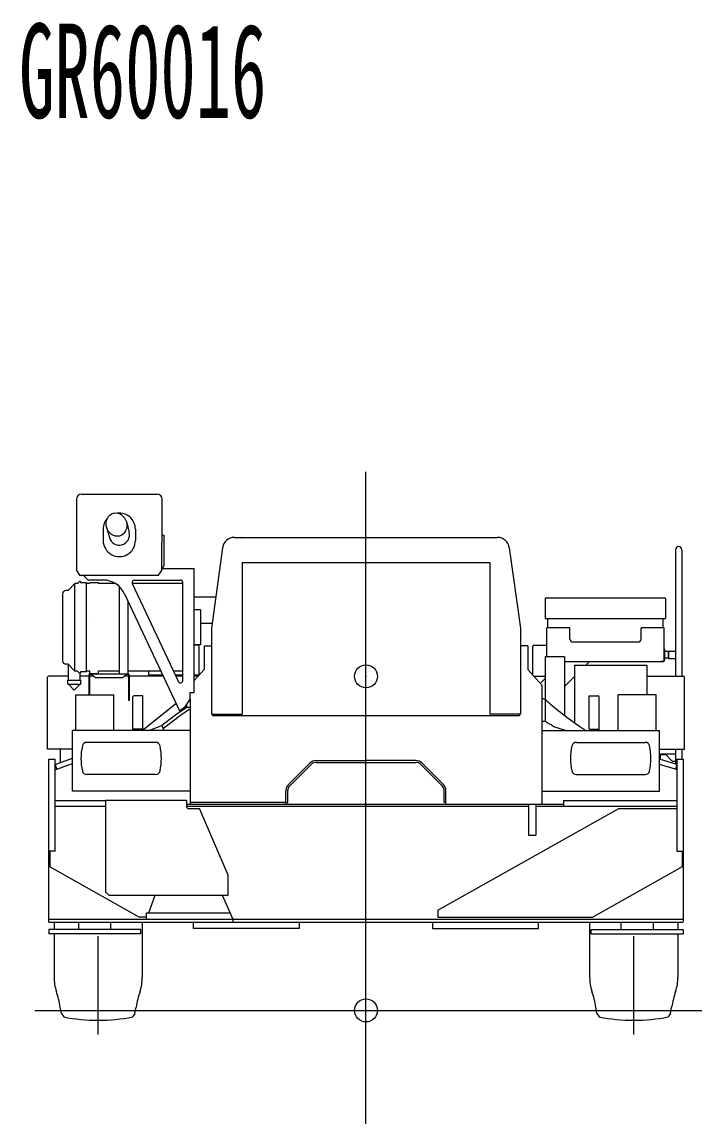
# Model space of a CAD drawing. Units: millimetres, scale not verified. Extents: x -30259 to 29445, y -25513 to 25927.
# Drawn here: x -14159 to -11201, y -25513 to -20717 of the extents above; entities that cross this region are included whole.
import ezdxf
from ezdxf.enums import TextEntityAlignment as Align

# ---------------------------------------------------------------- set-up
doc = ezdxf.new("R2010")
doc.units = ezdxf.units.MM
doc.header["$LTSCALE"] = 200
doc.header["$PDMODE"] = 32
doc.header["$PDSIZE"] = 100
doc.layers.add('0-0_0', color=7, linetype='Continuous')
doc.styles.add('ＭＳ ゴシック', font='')
doc.styles.get('ＭＳ ゴシック').set_extended_font_data('MS Gothic')

msp = doc.modelspace()

# ---------------------------------------------------------------- linework, layer by layer
at = {"layer": '0-0_0'}
for p, q in [((-12662.5, -25512.7), (-12662.5, -22673.9)), ((-13900.8, -22772.1), (-13570.8, -22772.1)), ((-13922.4, -22793.7), (-13922.4, -23104.2)), ((-13549.2, -22983.7), (-13549.2, -22793.7)), ((-13791, -22915.8), (-13779, -22960.5)), ((-13704.9, -22892.7), (-13692.9, -22937.5)), ((-13805.8, -22923.7), (-13805.8, -22973.7)), ((-13665.8, -22923.7), (-13665.8, -22973.7)), ((-13548.3, -22950.7), (-13549.2, -22950.7)), ((-13548.3, -22950.7), (-13542.3, -22950.7)), ((-13542.3, -22950.7), (-13542.3, -23083.7)), ((-13235, -22960.2), (-12090.1, -22960.2)), ((-13550.8, -22983.7), (-13549.2, -22983.7)), ((-13550.8, -23103.7), (-13550.8, -22983.7)), ((-13286.1, -23004.7), (-13334.6, -23354.7)), ((-11316.1, -23013.8), (-11316.1, -23563.8)), ((-11288.9, -23013.8), (-11288.9, -23563.8)), ((-13922.4, -23104.2), (-13908.8, -23123.7)), ((-13564.8, -23123.7), (-13550.8, -23103.7)), ((-13550.8, -23095.7), (-13409.5, -23095.7)), ((-13201.5, -23069.3), (-12123.5, -23069.3)), ((-13201.5, -23069.3), (-13201.5, -23729.7)), ((-12123.5, -23069.3), (-12123.5, -23729.7)), ((-13928.6, -23541.6), (-13928.6, -23160.6)), ((-13909, -23152), (-13917.6, -23160.6)), ((-13904, -23152), (-13909, -23152)), ((-13908.8, -23123.7), (-13564.8, -23123.7)), ((-13904, -23152), (-13904, -23157.6)), ((-13880.3, -23157.6), (-13904, -23157.6)), ((-13893.5, -23123.7), (-13871.5, -23145.7)), ((-13880.3, -23157.6), (-13880.3, -23544.6)), ((-13804.7, -23145.7), (-13871.5, -23145.7)), ((-13826.5, -23158.3), (-13864.5, -23158.3)), ((-13864.5, -23160.6), (-13864.5, -23158.3)), ((-13826.5, -23160.6), (-13826.5, -23158.3)), ((-13752.1, -23160.6), (-13826.5, -23160.6)), ((-13679.3, -23159.9), (-13478.6, -23587.9)), ((-13459.5, -23160.6), (-13679, -23160.6)), ((-13670.2, -23145.7), (-13469.5, -23145.7)), ((-13459.5, -23583.6), (-13459.5, -23155.7)), ((-13982.5, -23205.6), (-13982.5, -23496.6)), ((-13958.6, -23190.6), (-13967.5, -23190.6)), ((-13734.5, -23554.3), (-13734.5, -23174.5)), ((-13714.2, -23203.2), (-13474.1, -23715.2)), ((-13696.5, -23554.3), (-13696.5, -23240.9)), ((-13409.5, -23219.1), (-13315.8, -23219.1)), ((-11882.3, -23226.5), (-11882.3, -23312.9)), ((-11879.1, -23223.3), (-11362.3, -23223.3)), ((-11359.1, -23226.5), (-11359.1, -23312.9)), ((-13382.5, -23274.9), (-13409.5, -23274.9)), ((-13382.5, -23274.9), (-13382.5, -23427.3)), ((-13382.5, -23333.1), (-13331.6, -23333.1)), ((-11882.3, -23312.9), (-11359.1, -23312.9)), ((-11775.7, -23352.9), (-11875.7, -23352.9)), ((-11875.7, -23477.9), (-11875.7, -23352.9)), ((-11872.7, -23312.9), (-11872.7, -23352.9)), ((-11775.7, -23356.1), (-11775.7, -23352.9)), ((-11465.7, -23352.9), (-11465.7, -23356.1)), ((-11365.7, -23352.9), (-11465.7, -23352.9)), ((-11370.7, -23312.9), (-11370.7, -23352.9)), ((-11365.7, -23361.1), (-11365.7, -23352.9)), ((-11365.7, -23354.6), (-11365.7, -23354.6)), ((-11365.7, -23492.9), (-11365.7, -23354.6)), ((-11775.7, -23402.9), (-11775.7, -23356.1)), ((-11465.7, -23402.9), (-11465.7, -23356.1)), ((-13382.5, -23427.3), (-13409.5, -23427.3)), ((-13392.2, -23429.5), (-13409.5, -23429.5)), ((-13388.6, -23560), (-13388.6, -23433.1)), ((-13366.5, -23431.6), (-13334.6, -23431.6)), ((-13366.5, -23431.6), (-13366.5, -23535.3)), ((-11958.5, -23431.6), (-11990.4, -23431.6)), ((-11958.5, -23431.6), (-11958.5, -23535.3)), ((-11936.4, -23560), (-11936.4, -23433.1)), ((-11932.8, -23429.5), (-11875.7, -23429.5)), ((-11478.2, -23415.4), (-11763.2, -23415.4)), ((-11362.5, -23447.9), (-11365.7, -23447.9)), ((-11362.5, -23492.9), (-11362.5, -23447.9)), ((-13201.1, -23482.3), (-13199.5, -23482.3)), ((-12123.9, -23482.3), (-12125.5, -23482.3)), ((-11883.4, -23477.9), (-11883.4, -23665.2)), ((-11883.4, -23477.9), (-11798.9, -23477.9)), ((-11798.9, -23477.9), (-11798.9, -23734.5)), ((-11378.9, -23497.9), (-11378.9, -23501.1)), ((-11378.9, -23497.9), (-11370.7, -23497.9)), ((-11346.5, -23486.1), (-11362.5, -23486.1)), ((-11346.5, -23455.1), (-11316.1, -23455.1)), ((-11346.5, -23455.1), (-11346.5, -23487.1)), ((-11346.5, -23487.1), (-11316.1, -23487.1)), ((-13958.6, -23511.6), (-13967.5, -23511.6)), ((-13928.6, -23541.6), (-13958.6, -23511.6)), ((-13956.8, -23581.3), (-13956.8, -23513.4)), ((-13917.6, -23541.6), (-13928.6, -23541.6)), ((-13909, -23550.2), (-13917.6, -23541.6)), ((-13880.3, -23544.6), (-13904, -23544.6)), ((-13904, -23544.6), (-13904, -23550.2)), ((-13877.3, -23541.6), (-13880.3, -23544.6)), ((-13864.5, -23541.6), (-13877.3, -23541.6)), ((-13864.5, -23554.3), (-13864.5, -23541.6)), ((-13734.5, -23541.6), (-13826.5, -23541.6)), ((-13826.5, -23554.3), (-13826.5, -23541.6)), ((-13555.5, -23541.6), (-13696.5, -23541.6)), ((-13606.8, -23560.1), (-13606.8, -23541.6)), ((-13459.5, -23541.6), (-13500.3, -23541.6)), ((-13409.5, -23583.4), (-13366.5, -23535.3)), ((-11897.5, -23603.6), (-11958.5, -23535.3)), ((-11370.7, -23501.1), (-11798.9, -23501.1)), ((-11755.3, -23516.1), (-11440.7, -23516.1)), ((-11755.3, -23516.1), (-11755.3, -23766.2)), ((-11691.2, -23501.1), (-11706.2, -23516.1)), ((-11440.7, -23516.1), (-11440.7, -23645.1)), ((-14047.5, -23881.1), (-14047.5, -23568.4)), ((-13956.8, -23563.8), (-14042.9, -23563.8)), ((-13960, -23597.3), (-13960, -23581.3)), ((-13960, -23581.3), (-13903, -23581.3)), ((-13904, -23550.2), (-13909, -23550.2)), ((-13906.2, -23581.3), (-13906.2, -23550.2)), ((-13867.8, -23563.8), (-13906.2, -23563.8)), ((-13903, -23597.3), (-13903, -23581.3)), ((-13867.8, -23558.8), (-13867.8, -23645.1)), ((-13865.5, -23558.8), (-13865.5, -23645.1)), ((-13846.9, -23563.8), (-13865.5, -23563.8)), ((-13826.5, -23554.3), (-13864.5, -23554.3)), ((-13697.5, -23554.5), (-13863.5, -23554.5)), ((-13853.9, -23556.8), (-13863.5, -23556.8)), ((-13856.2, -23554.5), (-13838.9, -23571.8)), ((-13722.1, -23571.8), (-13838.9, -23571.8)), ((-13734.5, -23554.3), (-13696.5, -23554.3)), ((-13704.8, -23554.5), (-13722.1, -23571.8)), ((-13707, -23563.8), (-13714.1, -23563.8)), ((-13695.5, -23563.8), (-13714.1, -23563.8)), ((-13697.5, -23556.8), (-13707.1, -23556.8)), ((-13707, -23563.8), (-13707, -23556.8)), ((-13695.5, -23558.8), (-13695.5, -23670.2)), ((-13693.2, -23558.8), (-13693.2, -23670.2)), ((-13545.1, -23563.8), (-13693.2, -23563.8)), ((-13546.8, -23560.1), (-13606.8, -23560.1)), ((-13459.5, -23560.1), (-13491.6, -23560.1)), ((-13459.5, -23563.8), (-13489.9, -23563.8)), ((-13388.7, -23560.1), (-13409.5, -23560.1)), ((-13392.2, -23563.8), (-13409.5, -23563.8)), ((-11933, -23563.8), (-11883.4, -23563.8)), ((-11883.4, -23573.8), (-11904.9, -23595.3)), ((-11755.3, -23565.2), (-11798.9, -23608.8)), ((-11440.7, -23563.8), (-11282.1, -23563.8)), ((-11277.5, -23881.1), (-11277.5, -23568.4)), ((-13960, -23597.3), (-13959, -23598.3)), ((-13959, -23598.3), (-13904, -23598.3)), ((-13957.4, -23598.3), (-13932.9, -23622.7)), ((-13930.1, -23622.7), (-13905.7, -23598.3)), ((-13903, -23597.3), (-13904, -23598.3)), ((-13427.5, -23662.9), (-13427.5, -23634.9)), ((-11897.5, -23603.6), (-11897.5, -24112.1)), ((-13925, -23799.8), (-13925, -23645.1)), ((-13925, -23645.1), (-13760, -23645.1)), ((-13760, -23799.8), (-13760, -23645.1)), ((-13693.2, -23670.2), (-13695.5, -23670.2)), ((-13676.5, -23794.1), (-13676.5, -23654.1)), ((-13633.3, -23649.1), (-13671.5, -23649.1)), ((-13635.6, -23799.8), (-13489.4, -23682.6)), ((-13633.3, -23794.1), (-13633.3, -23649.1)), ((-13427.5, -23662.9), (-13450.5, -23697)), ((-13443.1, -23686.1), (-13443.1, -23700.6)), ((-13427.5, -23667.9), (-13431.3, -23668.5)), ((-13427.5, -23662.9), (-13427.5, -24112.1)), ((-11881.7, -23761.7), (-11881.7, -23665.8)), ((-11691.7, -23649.1), (-11653.5, -23649.1)), ((-11691.7, -23794.1), (-11691.7, -23649.1)), ((-11648.5, -23799.8), (-11648.5, -23654.1)), ((-11400.1, -23645.1), (-11565.1, -23645.1)), ((-11565.1, -23799.8), (-11565.1, -23645.1)), ((-11400.1, -23799.8), (-11400.1, -23645.1)), ((-13497, -23738.4), (-13550, -23778.7)), ((-13474.1, -23715.2), (-13450.5, -23697)), ((-13330, -23729.7), (-13330, -23734.5)), ((-13330, -23734.5), (-11995, -23734.5)), ((-11990.4, -23729.7), (-12123.5, -23729.7)), ((-11995, -23729.7), (-11995, -23734.5)), ((-13488.5, -23749.4), (-13541.5, -23789.7)), ((-11844.9, -23784.3), (-11848.9, -23781.6)), ((-11794.8, -23799.8), (-11845, -23784.4)), ((-11735.9, -23779.6), (-11706.3, -23799.8)), ((-13939.8, -24064.4), (-13939.8, -23799.8)), ((-13427.5, -23799.8), (-13939.8, -23799.8)), ((-13676.5, -23799.8), (-13676.5, -23794.1)), ((-13633.3, -23794.1), (-13676.5, -23794.1)), ((-13636.5, -23799.8), (-13636.5, -23794.1)), ((-13541.5, -23789.7), (-13545.5, -23791.1)), ((-13543.6, -23799.8), (-13542.5, -23799.4)), ((-11897.5, -23799.8), (-11385.3, -23799.8)), ((-11691.7, -23794.1), (-11648.5, -23794.1)), ((-11688.5, -23799.8), (-11688.5, -23794.1)), ((-11385.3, -24064.4), (-11385.3, -23799.8)), ((-13939.8, -23881.1), (-14047.5, -23881.1)), ((-13991.8, -23939.5), (-13991.8, -23881.1)), ((-13578, -23852.1), (-13877, -23852.1)), ((-11747.1, -23852.1), (-11448.1, -23852.1)), ((-11699.8, -23851.8), (-11699.8, -23852.1)), ((-11634.9, -23848.7), (-11634.8, -23848.5)), ((-11385.3, -23881.1), (-11277.5, -23881.1)), ((-11316.1, -23881.1), (-11316.1, -23946.1)), ((-11288.9, -23881.1), (-11288.9, -23925.1)), ((-14042.5, -24634.1), (-14042.5, -23925.1)), ((-14042.5, -23925.1), (-14014.5, -23925.1)), ((-14014.5, -23947.8), (-13939.8, -23920.6)), ((-14014.5, -24325.1), (-14014.5, -23925.1)), ((-11310.6, -23947.8), (-11385.3, -23925)), ((-11384.8, -23908.4), (-11384.8, -23925.1)), ((-11382.5, -23908.4), (-11382.5, -23925.8)), ((-11316.1, -23903.8), (-11380.3, -23903.8)), ((-11357.5, -23906.1), (-11380.2, -23906.1)), ((-11359.8, -23903.8), (-11328.5, -23935.1)), ((-11310.6, -23925.1), (-11282.6, -23925.1)), ((-11310.6, -23925.1), (-11310.6, -24325.1)), ((-11282.6, -23925.1), (-11282.6, -24632.1)), ((-14014.5, -23950), (-14007.7, -23968.7)), ((-14014.5, -23971.2), (-14007.7, -23968.7)), ((-14007.7, -23968.7), (-13939.8, -23944)), ((-12999.4, -24035), (-12906.7, -23942.2)), ((-12993.7, -24040.6), (-12901, -23947.9)), ((-12879.8, -23931.1), (-12662.5, -23931.1)), ((-12879.8, -23939.1), (-12445.3, -23939.1)), ((-12445.3, -23931.1), (-12662.5, -23931.1)), ((-12331.3, -24040.6), (-12424.1, -23947.9)), ((-12325.7, -24035), (-12418.4, -23942.2)), ((-11316.1, -23935.1), (-11328.5, -23935.1)), ((-11310.6, -23970.8), (-11316.3, -23969.1)), ((-13578, -23992.1), (-13877, -23992.1)), ((-11747.1, -23992.1), (-11448.1, -23992.1)), ((-13427.5, -24064.4), (-13939.8, -24064.4)), ((-13010.5, -24121.1), (-13010.5, -24061.8)), ((-12322.5, -24114.1), (-12322.5, -24061.8)), ((-12314.5, -24121.1), (-12314.5, -24061.8)), ((-11897.5, -24064.4), (-11385.3, -24064.4)), ((-14014.5, -24105.1), (-13795.1, -24105.1)), ((-13795.1, -24104), (-13468.2, -24104)), ((-13795.1, -24104), (-13795.1, -24504)), ((-13468.2, -24104), (-13443.5, -24104)), ((-13443.5, -24104), (-13443.5, -24130.5)), ((-13443.5, -24121.1), (-11802.6, -24121.1)), ((-13427.5, -24112.1), (-13010.5, -24112.1)), ((-13427.5, -24112.1), (-13427.5, -24121.1)), ((-12314.5, -24114.1), (-12322.5, -24114.1)), ((-11955.5, -24121.1), (-11955.5, -24256.1)), ((-11923.5, -24121.1), (-11923.5, -24256.1)), ((-11897.5, -24112.1), (-11897.5, -24121.1)), ((-11802.6, -24105.1), (-11310.6, -24105.1)), ((-11802.6, -24105.1), (-11802.6, -24129.1)), ((-14014.5, -24129.1), (-13795.1, -24129.1)), ((-13443.5, -24129.1), (-11955.5, -24129.1)), ((-13433.5, -24140.5), (-13387.5, -24140.5)), ((-13261.9, -24430.3), (-13387.5, -24140.5)), ((-12350.5, -24582.1), (-11562.6, -24139.1)), ((-11923.5, -24129.1), (-11802.6, -24129.1)), ((-11802.6, -24129.1), (-11310.6, -24129.1)), ((-11562.6, -24139.1), (-11310.6, -24139.1)), ((-11955.5, -24256.1), (-11923.5, -24256.1)), ((-14014.5, -24325.1), (-14042.5, -24325.1)), ((-14037.5, -24325.1), (-14037.5, -24394.1)), ((-11310.6, -24325.1), (-11282.6, -24325.1)), ((-11287.6, -24325.1), (-11287.6, -24394.1)), ((-11287.6, -24394.1), (-11675.3, -24612.1)), ((-13261.9, -24517.2), (-13261.9, -24430.3)), ((-13793.5, -24505.6), (-13795.1, -24504)), ((-13781.9, -24517.2), (-13793.5, -24505.6)), ((-13781.9, -24517.2), (-13261.9, -24517.2)), ((-13607.6, -24594.1), (-13579.7, -24517.2)), ((-13288.7, -24517.2), (-13242.5, -24622.1)), ((-13617.6, -24594.1), (-13254.9, -24594.1)), ((-13617.6, -24616.9), (-13617.6, -24594.1)), ((-12350.5, -24582.1), (-12350.5, -24612.1)), ((-14042.5, -24622.1), (-11282.6, -24622.1)), ((-14042.5, -24634.1), (-11282.6, -24634.1)), ((-14019.6, -24634.1), (-14019.6, -24666.1)), ((-13912.5, -24634.1), (-13912.5, -24666.1)), ((-13772.5, -24666.1), (-13772.5, -24634.1)), ((-13635.6, -24634.1), (-13635.6, -24873.5)), ((-13615.4, -24619.7), (-13608, -24622)), ((-13607.1, -24622.1), (-13242.5, -24622.1)), ((-13412.5, -24662.1), (-13412.5, -24634.1)), ((-13242.5, -24622.1), (-13242.5, -24634.1)), ((-12952.5, -24634.1), (-12952.5, -24662.1)), ((-12372.5, -24634.1), (-12372.5, -24662.1)), ((-12350.5, -24612.1), (-11675.3, -24612.1)), ((-11912.5, -24662.1), (-11912.5, -24634.1)), ((-11689.5, -24634.1), (-11689.5, -24873.5)), ((-11552.6, -24666.1), (-11552.6, -24634.1)), ((-11412.6, -24634.1), (-11412.6, -24666.1)), ((-11305.5, -24634.1), (-11305.5, -24666.1)), ((-14042.5, -24666.1), (-14042.5, -24685.1)), ((-13642.5, -24666.1), (-14042.5, -24666.1)), ((-13642.5, -24685.1), (-14042.5, -24685.1)), ((-14019.6, -24685.1), (-14019.6, -24873.5)), ((-13827.6, -25122.9), (-13827.6, -24695)), ((-13642.5, -24685.1), (-13642.5, -24666.1)), ((-12952.5, -24662.1), (-13412.5, -24662.1)), ((-12372.5, -24662.1), (-11912.5, -24662.1)), ((-11682.6, -24666.1), (-11282.6, -24666.1)), ((-11682.6, -24685.1), (-11682.6, -24666.1)), ((-11682.6, -24685.1), (-11282.6, -24685.1)), ((-11497.5, -25122.9), (-11497.5, -24695)), ((-11305.5, -24685.1), (-11305.5, -24873.5)), ((-11282.6, -24666.1), (-11282.6, -24685.1)), ((-14103.5, -25018.6), (-11200.9, -25018.6)), ((-13987.6, -25031.6), (-13992.3, -25004.8)), ((-13987.6, -25031.6), (-13977.6, -25046.6)), ((-13667.6, -25031.6), (-13677.6, -25046.6)), ((-13667.6, -25031.6), (-13662.8, -25004.8)), ((-11657.5, -25031.6), (-11662.2, -25004.8)), ((-11657.5, -25031.6), (-11647.5, -25046.6)), ((-11337.5, -25031.6), (-11347.5, -25046.6)), ((-11337.5, -25031.6), (-11332.8, -25004.8))]:
    msp.add_line(p, q, dxfattribs=at)
for points in [[(-12039, -23004.7), (-11990.4, -23354.7), (-11990.4, -23729.7)], [(-13427.5, -23634.9), (-13409.5, -23634.9), (-13409.5, -23095.7)], [(-13917.6, -23160.6), (-13928.6, -23160.6), (-13958.6, -23190.6)], [(-13864.5, -23160.6), (-13877.3, -23160.6), (-13880.3, -23157.6)], [(-13334.6, -23354.7), (-13334.6, -23729.7), (-13201.5, -23729.7)], [(-11346.5, -23486.1), (-11346.5, -23456.1), (-11362.5, -23456.1)], [(-13846.9, -23563.8), (-13854, -23563.8), (-13854, -23556.8)], [(-13607.9, -23799.8), (-13550, -23778.7), (-13542.5, -23799.4)], [(-11310.6, -23950.4), (-11316.3, -23969.1), (-11385.3, -23948)], [(-13010.5, -24114.1), (-13002.5, -24114.1), (-13002.5, -24061.8)], [(-13617.6, -24612.1), (-13649.7, -24612.1), (-14037.5, -24394.1)]]:
    msp.add_lwpolyline(points, dxfattribs=at)
for centre, radius, start, end in [((-13900.8, -22793.7), 21.6, 90, 180), ((-13570.8, -22793.7), 21.6, 0, 90), ((-13735.8, -22923.7), 70, 360, 95.9511), ((-13735.8, -22923.7), 70, 137.2065, 180.0007), ((-13735.9, -22949), 44.5, 195.0025, 15.0024), ((-13235, -23011.8), 51.6, 90, 172.1048), ((-13205.1, -22963.8), 3.6, 0, 90), ((-13197.9, -22963.8), 3.6, 90, 180), ((-12090.1, -23011.8), 51.6, 7.8952, 90), ((-13735.8, -22973.7), 70, 179.9994, 360), ((-11302.5, -23013.8), 13.6, 0, 180), ((-13554.3, -23083.7), 12, 286.9567, 0), ((-13804.7, -23245.7), 100, 25.1245, 90), ((-13670.2, -23155.7), 10, 90, 205.1245), ((-13469.5, -23155.7), 10, 0, 90), ((-13967.5, -23205.6), 15, 90, 180), ((-11879.1, -23226.5), 3.2, 90.3158, 180), ((-11362.3, -23226.5), 3.2, 0, 89.6842), ((-13854, -23312.3), 19, 269.5863, 270), ((-11763.2, -23402.9), 12.5, 180, 270), ((-11478.2, -23402.9), 12.5, 270, 0), ((-13603.2, -23433.1), 3.6, 167.3611, 180), ((-13392.2, -23433.1), 3.6, 0, 90), ((-11932.8, -23433.1), 3.6, 90, 180), ((-13967.5, -23496.6), 15, 180, 270), ((-11370.7, -23492.9), 8.2, 270, 0), ((-11370.7, -23492.9), 5, 270, 0), ((-14042.9, -23568.4), 4.6, 90, 180), ((-13863.5, -23558.8), 4.3, 90, 180), ((-13863.5, -23558.8), 2, 90, 180), ((-13849.8, -23556.2), 7.68, 236.4093, 288.6341), ((-13697.5, -23558.8), 4.3, 0, 90), ((-13697.5, -23558.8), 2, 0, 90), ((-13469.5, -23583.6), 10, 205.1245, 0), ((-13392.2, -23568.1), 4.3, 87.4202, 90), ((-11282.1, -23568.4), 4.6, 0, 90), ((-13931.5, -23621.3), 2, 225, 315), ((-13671.5, -23654.1), 5, 90, 180), ((-11653.5, -23654.1), 5, 0, 90), ((-13652.5, -23922.1), 250, 167.4441, 192.5559), ((-13877, -23872.1), 20, 90, 167.4441), ((-13578, -23872.1), 20, 12.5559, 90), ((-13802.5, -23922.1), 250, 347.4441, 12.5559), ((-11522.6, -23922.1), 250, 167.4441, 192.5559), ((-11747.1, -23872.1), 20, 90, 167.4441), ((-11448.1, -23872.1), 20, 12.5559, 90), ((-11672.6, -23922.1), 250, 347.4441, 12.5559), ((-11380.2, -23908.4), 4.6, 90, 180), ((-11380.2, -23908.4), 2.3, 90, 180), ((-13877, -23972.1), 20, 192.5559, 270), ((-13578, -23972.1), 20, 270, 347.4441), ((-12879.8, -23969.1), 38, 90, 135), ((-12879.8, -23969.1), 30, 90, 135), ((-12445.3, -23969.1), 38, 45, 90), ((-12445.3, -23969.1), 30, 45, 90), ((-11747.1, -23972.1), 20, 192.5559, 270), ((-11448.1, -23972.1), 20, 270, 347.4441), ((-12972.5, -24061.8), 38, 135, 180), ((-12972.5, -24061.8), 30, 135, 180), ((-12352.5, -24061.8), 30, 0, 45), ((-12352.5, -24061.8), 38, 0, 45), ((-13433.5, -24130.5), 10, 180, 270), ((-13614.6, -24616.9), 3, 180, 253.3008), ((-13607.1, -24619.1), 3, 253.3008, 270), ((-13819.6, -24873.5), 200, 180, 198.1623), ((-13835.6, -24873.5), 200, 341.8377, 0), ((-11489.5, -24873.5), 200, 180, 198.1623), ((-11505.5, -24873.5), 200, 341.8377, 0), ((-14484.7, -25091.7), 500, 10, 18.1623), ((-13170.4, -25091.7), 500, 161.8377, 170), ((-12154.6, -25091.7), 500, 10, 18.1623), ((-10840.4, -25091.7), 500, 161.8377, 170), ((-13827.6, -24304.1), 757.5, 258.5788, 281.4212), ((-11497.5, -24304.1), 757.5, 258.5788, 281.4212)]:
    msp.add_arc(centre, radius, start, end, dxfattribs=at)
msp.add_ellipse((-13747.9, -22904.2), major_axis=(-13.3, 49.7), ratio=0.866026, dxfattribs=at)
for centre, major_axis, ratio, start_param, end_param in [((-11614.8, -23652.5), (337, -30.8), 0.177645, 3.733249, 3.81465), ((-11681.8, -23754.7), (250.9, -164.5), 0.169263, 3.908956, 4.606895), ((-13495.2, -23749.1), (79.3, 60.9), 0.096588, 0.783325, 1.519318), ((-13486.7, -23760.2), (79.3, 60.9), 0.096588, 0.658455, 1.519318), ((-13515.9, -23722.2), (111.1, 19.2), 0.106105, 0.63428, 0.839016), ((-11849.9, -23783.8), (112.3, -10.3), 0.177645, 1.873712, 2.024739), ((-11857.9, -23796), (83.6, -54.8), 0.169263, 1.574326, 1.968018)]:
    msp.add_ellipse(centre, major_axis=major_axis, ratio=ratio, start_param=start_param, end_param=end_param, dxfattribs=at)
for p in [(-12662.5, -23564.6), (-12662.5, -25018.6)]:
    msp.add_point(p, dxfattribs=at)

# ---------------------------------------------------------------- texts
at = {"layer": '0-0_0', "style": 'ＭＳ ゴシック', "width": 0.55}
msp.add_text('GR60016', height=410.6, dxfattribs=at).set_placement((-14171.4, -21257.5), align=Align.BOTTOM_LEFT)

doc.saveas('drawing.dxf')
